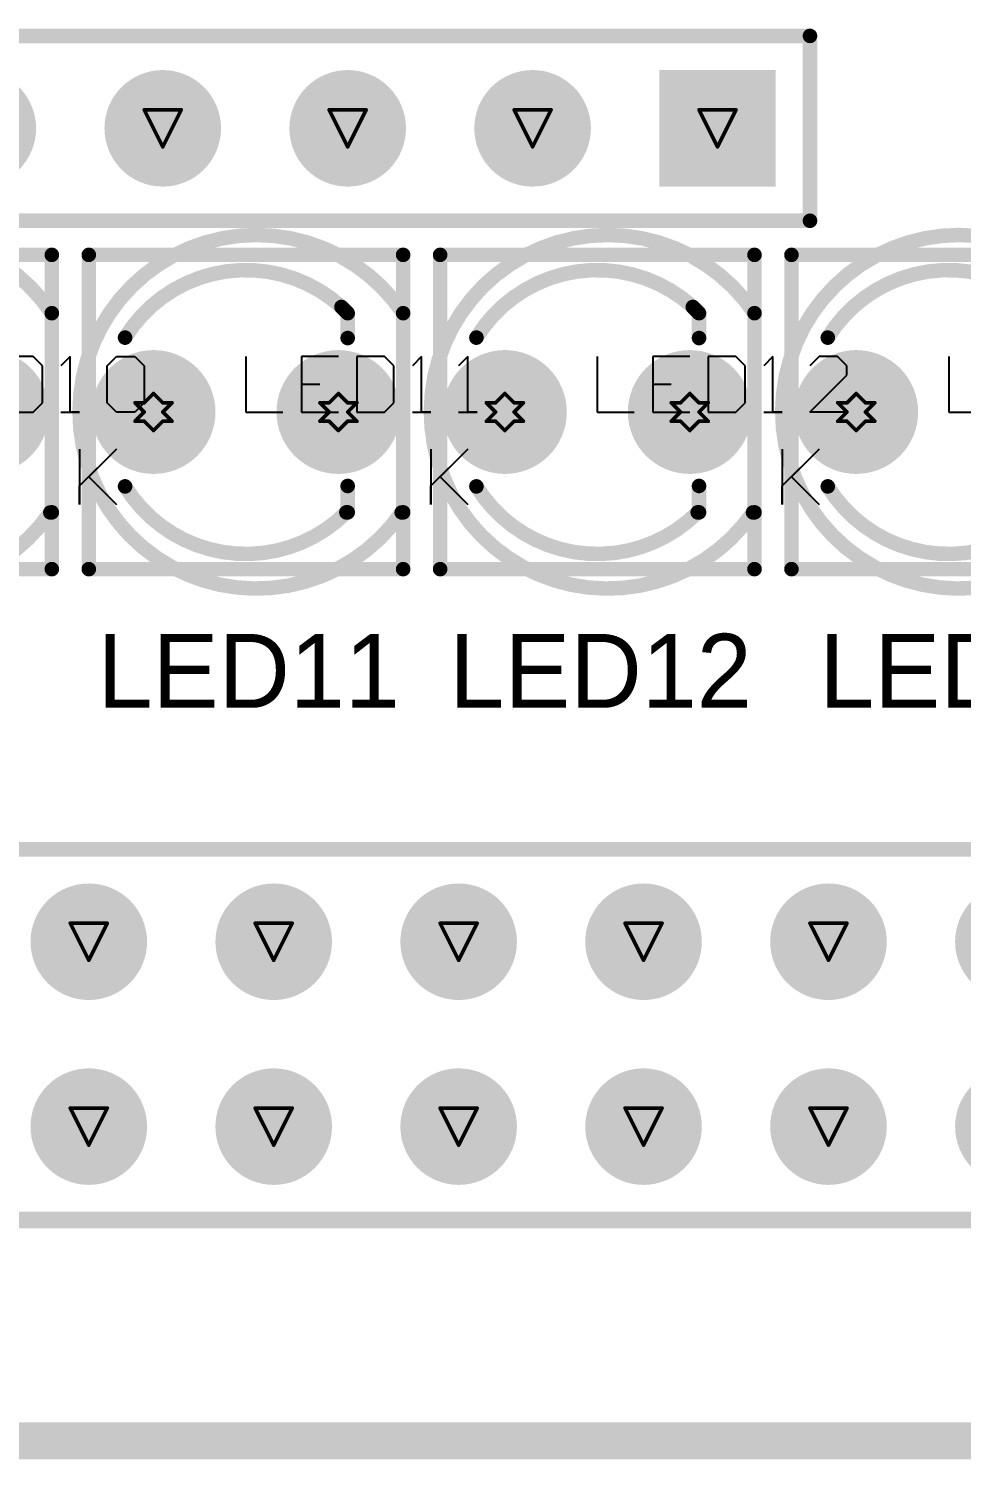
# Model space of a CAD drawing. Header units: millimetres. Extents: x 3.26 to 13.14, y 5.38 to 10.83.
# Drawn here: x 6.837 to 7.342, y 5.99 to 6.764 of the extents above; entities that cross this region are included whole.
import ezdxf

# ---------------------------------------------------------------- set-up
doc = ezdxf.new("R2010")
doc.units = ezdxf.units.MM
doc.header["$MEASUREMENT"] = 0
for name, color, linetype in [('BottomLayer', 5, 'Continuous'), ('BottomSolder', 6, 'Continuous'), ('DrillDrawing', 1, 'Continuous'), ('KeepOutLayer', 6, 'Continuous'), ('Mechanical1', 6, 'Continuous'), ('Mechanical13', 56, 'Continuous'), ('Mechanical15', 56, 'Continuous'), ('MultiLayer', 9, 'Continuous'), ('PadHoleLayer', 156, 'Continuous'), ('TopLayer', 1, 'Continuous'), ('TopOverlay', 2, 'Continuous'), ('TopSolder', 216, 'Continuous')]:
    doc.layers.add(name, color=color, linetype=linetype)

# ---------------------------------------------------------------- blocks, each defined once
blk = doc.blocks.new('HDR2X13_CEN_23')
at = {"layer": 'BottomLayer', "const_width": 0.02953}
for points in [[(0.08524, 0.1, 1), (0.11476, 0.1, 1)], [(0.18524, 0.1, 1), (0.21476, 0.1, 1)], [(0.28524, 0.1, 1), (0.31476, 0.1, 1)], [(0.38524, 0.1, 1), (0.41476, 0.1, 1)], [(0.48524, 0.1, 1), (0.51476, 0.1, 1)], [(0.58524, 0.1, 1), (0.61476, 0.1, 1)], [(0.08524, 0, 1), (0.11476, 0, 1)], [(0.18524, 0, 1), (0.21476, 0, 1)], [(0.28524, 0, 1), (0.31476, 0, 1)], [(0.38524, 0, 1), (0.41476, 0, 1)], [(0.48524, 0, 1), (0.51476, 0, 1)], [(0.58524, 0, 1), (0.61476, 0, 1)]]:
    blk.add_lwpolyline(points, format="xyb", close=True, dxfattribs=at)
at = {"layer": 'BottomSolder', "const_width": 0.03153}
for points in [[(0.08424, 0.1, 1), (0.11576, 0.1, 1)], [(0.18424, 0.1, 1), (0.21576, 0.1, 1)], [(0.28424, 0.1, 1), (0.31576, 0.1, 1)], [(0.38424, 0.1, 1), (0.41576, 0.1, 1)], [(0.48424, 0.1, 1), (0.51576, 0.1, 1)], [(0.58424, 0.1, 1), (0.61576, 0.1, 1)], [(0.08424, 0, 1), (0.11576, 0, 1)], [(0.18424, 0, 1), (0.21576, 0, 1)], [(0.28424, 0, 1), (0.31576, 0, 1)], [(0.38424, 0, 1), (0.41576, 0, 1)], [(0.48424, 0, 1), (0.51576, 0, 1)], [(0.58424, 0, 1), (0.61576, 0, 1)]]:
    blk.add_lwpolyline(points, format="xyb", close=True, dxfattribs=at)
at = {"layer": 'MultiLayer', "const_width": 0.02953}
for points in [[(0.08524, 0.1, 1), (0.11476, 0.1, 1)], [(0.18524, 0.1, 1), (0.21476, 0.1, 1)], [(0.28524, 0.1, 1), (0.31476, 0.1, 1)], [(0.38524, 0.1, 1), (0.41476, 0.1, 1)], [(0.48524, 0.1, 1), (0.51476, 0.1, 1)], [(0.58524, 0.1, 1), (0.61476, 0.1, 1)], [(0.08524, 0, 1), (0.11476, 0, 1)], [(0.18524, 0, 1), (0.21476, 0, 1)], [(0.28524, 0, 1), (0.31476, 0, 1)], [(0.38524, 0, 1), (0.41476, 0, 1)], [(0.48524, 0, 1), (0.51476, 0, 1)], [(0.58524, 0, 1), (0.61476, 0, 1)]]:
    blk.add_lwpolyline(points, format="xyb", close=True, dxfattribs=at)
at = {"layer": 'PadHoleLayer', "const_width": 0.01772}
for points in [[(0.19114, 0.1, 1), (0.20886, 0.1, 1)], [(0.29114, 0.1, 1), (0.30886, 0.1, 1)], [(0.39114, 0.1, 1), (0.40886, 0.1, 1)], [(0.49114, 0.1, 1), (0.50886, 0.1, 1)], [(0.59114, 0.1, 1), (0.60886, 0.1, 1)], [(0.19114, 0, 1), (0.20886, 0, 1)], [(0.29114, 0, 1), (0.30886, 0, 1)], [(0.39114, 0, 1), (0.40886, 0, 1)], [(0.49114, 0, 1), (0.50886, 0, 1)], [(0.59114, 0, 1), (0.60886, 0, 1)]]:
    blk.add_lwpolyline(points, format="xyb", close=True, dxfattribs=at)
at = {"layer": 'TopLayer', "const_width": 0.02953}
for points in [[(0.08524, 0.1, 1), (0.11476, 0.1, 1)], [(0.18524, 0.1, 1), (0.21476, 0.1, 1)], [(0.28524, 0.1, 1), (0.31476, 0.1, 1)], [(0.38524, 0.1, 1), (0.41476, 0.1, 1)], [(0.48524, 0.1, 1), (0.51476, 0.1, 1)], [(0.58524, 0.1, 1), (0.61476, 0.1, 1)], [(0.08524, 0, 1), (0.11476, 0, 1)], [(0.18524, 0, 1), (0.21476, 0, 1)], [(0.28524, 0, 1), (0.31476, 0, 1)], [(0.38524, 0, 1), (0.41476, 0, 1)], [(0.48524, 0, 1), (0.51476, 0, 1)], [(0.58524, 0, 1), (0.61476, 0, 1)]]:
    blk.add_lwpolyline(points, format="xyb", close=True, dxfattribs=at)
at = {"layer": 'TopOverlay', "const_width": 0.00787}
for points in [[(1.25, 0.15), (-0.04167, 0.15)], [(1.25, -0.05), (-0.04167, -0.05)]]:
    blk.add_lwpolyline(points, dxfattribs=at)
at = {"layer": 'TopSolder', "const_width": 0.03153}
for points in [[(0.08424, 0.1, 1), (0.11576, 0.1, 1)], [(0.18424, 0.1, 1), (0.21576, 0.1, 1)], [(0.28424, 0.1, 1), (0.31576, 0.1, 1)], [(0.38424, 0.1, 1), (0.41576, 0.1, 1)], [(0.48424, 0.1, 1), (0.51576, 0.1, 1)], [(0.58424, 0.1, 1), (0.61576, 0.1, 1)], [(0.08424, 0, 1), (0.11576, 0, 1)], [(0.18424, 0, 1), (0.21576, 0, 1)], [(0.28424, 0, 1), (0.31576, 0, 1)], [(0.38424, 0, 1), (0.41576, 0, 1)], [(0.48424, 0, 1), (0.51576, 0, 1)], [(0.58424, 0, 1), (0.61576, 0, 1)]]:
    blk.add_lwpolyline(points, format="xyb", close=True, dxfattribs=at)
blk = doc.blocks.new('HDR1X8_28')
at = {"layer": 'BottomLayer', "const_width": 0.02953}
for points in [[(0.08524, 0, 1), (0.11476, 0, 1)], [(0.18524, 0, 1), (0.21476, 0, 1)], [(0.28524, 0, 1), (0.31476, 0, 1)], [(0.38524, 0, 1), (0.41476, 0, 1)], [(0.48524, 0, 1), (0.51476, 0, 1)], [(0.58524, 0, 1), (0.61476, 0, 1)], [(0.68524, 0, 1), (0.71476, 0, 1)]]:
    blk.add_lwpolyline(points, format="xyb", close=True, dxfattribs=at)
at = {"layer": 'BottomLayer'}
blk.add_solid([(-0.02953, -0.02953), (0.02953, -0.02953), (-0.02953, 0.02953), (0.02953, 0.02953)], dxfattribs=at)
at = {"layer": 'BottomSolder', "const_width": 0.03153}
for points in [[(0.08424, 0, 1), (0.11576, 0, 1)], [(0.18424, 0, 1), (0.21576, 0, 1)], [(0.28424, 0, 1), (0.31576, 0, 1)], [(0.38424, 0, 1), (0.41576, 0, 1)], [(0.48424, 0, 1), (0.51576, 0, 1)], [(0.58424, 0, 1), (0.61576, 0, 1)], [(0.68424, 0, 1), (0.71576, 0, 1)]]:
    blk.add_lwpolyline(points, format="xyb", close=True, dxfattribs=at)
at = {"layer": 'BottomSolder'}
blk.add_solid([(-0.03153, -0.03153), (0.03153, -0.03153), (-0.03153, 0.03153), (0.03153, 0.03153)], dxfattribs=at)
at = {"layer": 'MultiLayer', "const_width": 0.02953}
for points in [[(0.08524, 0, 1), (0.11476, 0, 1)], [(0.18524, 0, 1), (0.21476, 0, 1)], [(0.28524, 0, 1), (0.31476, 0, 1)], [(0.38524, 0, 1), (0.41476, 0, 1)], [(0.48524, 0, 1), (0.51476, 0, 1)], [(0.58524, 0, 1), (0.61476, 0, 1)], [(0.68524, 0, 1), (0.71476, 0, 1)]]:
    blk.add_lwpolyline(points, format="xyb", close=True, dxfattribs=at)
at = {"layer": 'MultiLayer'}
blk.add_solid([(-0.02953, -0.02953), (0.02953, -0.02953), (-0.02953, 0.02953), (0.02953, 0.02953)], dxfattribs=at)
at = {"layer": 'PadHoleLayer', "const_width": 0.01772}
for points in [[(-0.00886, 0, 1), (0.00886, 0, 1)], [(0.09114, 0, 1), (0.10886, 0, 1)], [(0.19114, 0, 1), (0.20886, 0, 1)], [(0.29114, 0, 1), (0.30886, 0, 1)], [(0.39114, 0, 1), (0.40886, 0, 1)], [(0.49114, 0, 1), (0.50886, 0, 1)], [(0.59114, 0, 1), (0.60886, 0, 1)], [(0.69114, 0, 1), (0.70886, 0, 1)]]:
    blk.add_lwpolyline(points, format="xyb", close=True, dxfattribs=at)
at = {"layer": 'TopLayer', "const_width": 0.02953}
for points in [[(0.08524, 0, 1), (0.11476, 0, 1)], [(0.18524, 0, 1), (0.21476, 0, 1)], [(0.28524, 0, 1), (0.31476, 0, 1)], [(0.38524, 0, 1), (0.41476, 0, 1)], [(0.48524, 0, 1), (0.51476, 0, 1)], [(0.58524, 0, 1), (0.61476, 0, 1)], [(0.68524, 0, 1), (0.71476, 0, 1)]]:
    blk.add_lwpolyline(points, format="xyb", close=True, dxfattribs=at)
at = {"layer": 'TopLayer'}
blk.add_solid([(-0.02953, -0.02953), (0.02953, -0.02953), (-0.02953, 0.02953), (0.02953, 0.02953)], dxfattribs=at)
at = {"layer": 'TopOverlay', "const_width": 0.00787}
for points in [[(0.75, 0.05), (-0.05, 0.05)], [(-0.05, 0.05), (-0.05, -0.05)], [(0.75, 0.05), (0.75, -0.05)], [(0.75, -0.05), (-0.05, -0.05)]]:
    blk.add_lwpolyline(points, dxfattribs=at)
at = {"layer": 'TopOverlay', "const_width": 0.00394}
for points in [[(-0.05197, 0.05, 1), (-0.04803, 0.05, 1)], [(-0.05197, 0.05, 1), (-0.04803, 0.05, 1)], [(0.74803, 0.05, 1), (0.75197, 0.05, 1)], [(0.74803, 0.05, 1), (0.75197, 0.05, 1)], [(-0.05197, -0.05, 1), (-0.04803, -0.05, 1)], [(-0.05197, -0.05, 1), (-0.04803, -0.05, 1)], [(0.74803, -0.05, 1), (0.75197, -0.05, 1)], [(0.74803, -0.05, 1), (0.75197, -0.05, 1)]]:
    blk.add_lwpolyline(points, format="xyb", close=True, dxfattribs=at)
at = {"layer": 'TopSolder', "const_width": 0.03153}
for points in [[(0.08424, 0, 1), (0.11576, 0, 1)], [(0.18424, 0, 1), (0.21576, 0, 1)], [(0.28424, 0, 1), (0.31576, 0, 1)], [(0.38424, 0, 1), (0.41576, 0, 1)], [(0.48424, 0, 1), (0.51576, 0, 1)], [(0.58424, 0, 1), (0.61576, 0, 1)], [(0.68424, 0, 1), (0.71576, 0, 1)]]:
    blk.add_lwpolyline(points, format="xyb", close=True, dxfattribs=at)
at = {"layer": 'TopSolder'}
blk.add_solid([(-0.03153, -0.03153), (0.03153, -0.03153), (-0.03153, 0.03153), (0.03153, 0.03153)], dxfattribs=at)
blk = doc.blocks.new('T____3___34')
at = {"layer": 'BottomLayer', "const_width": 0.0315}
for points in [[(-0.06575, 0, 1), (-0.03425, 0, 1)], [(0.03425, 0, 1), (0.06575, 0, 1)]]:
    blk.add_lwpolyline(points, format="xyb", close=True, dxfattribs=at)
at = {"layer": 'BottomSolder', "const_width": 0.0335}
for points in [[(-0.06675, 0, 1), (-0.03325, 0, 1)], [(0.03325, 0, 1), (0.06675, 0, 1)]]:
    blk.add_lwpolyline(points, format="xyb", close=True, dxfattribs=at)
at = {"layer": 'Mechanical13', "const_width": 0.00787}
for points in [[(-0.085, -0.085), (-0.085, 0.085)], [(-0.085, 0.085), (0.085, 0.085)], [(0.085, -0.085), (0.085, 0.085)], [(-0.085, -0.085), (0.085, -0.085)]]:
    blk.add_lwpolyline(points, dxfattribs=at)
at = {"layer": 'Mechanical13', "const_width": 0.00394}
for points in [[(-0.08697, 0.085, 1), (-0.08303, 0.085, 1)], [(-0.08697, 0.085, 1), (-0.08303, 0.085, 1)], [(0.08303, 0.085, 1), (0.08697, 0.085, 1)], [(0.08303, 0.085, 1), (0.08697, 0.085, 1)], [(-0.08697, -0.085, 1), (-0.08303, -0.085, 1)], [(-0.08697, -0.085, 1), (-0.08303, -0.085, 1)], [(0.08303, -0.085, 1), (0.08697, -0.085, 1)], [(0.08303, -0.085, 1), (0.08697, -0.085, 1)]]:
    blk.add_lwpolyline(points, format="xyb", close=True, dxfattribs=at)
at = {"layer": 'Mechanical15'}
for p, q in [((0, 0.02999), (0, 0)), ((0.04998, 0.02999), (0.02999, 0.02999)), ((0.02999, 0.02999), (0.02999, 0)), ((0.05998, 0.02999), (0.05998, 0)), ((0.07498, 0.02999), (0.05998, 0.02999)), ((0.07997, 0.02499), (0.07498, 0.02999)), ((0.07997, 0.005), (0.07997, 0.02499)), ((0.09497, 0.02999), (0.08997, 0.02499)), ((0.09497, 0), (0.09497, 0.02999)), ((0.11496, 0.02499), (0.11996, 0.02999)), ((0.11996, 0.02999), (0.12996, 0.02999)), ((0.12996, 0.02999), (0.13496, 0.02499)), ((0.13496, 0.02499), (0.13496, 0.01999)), ((0.13496, 0.01999), (0.12996, 0.015)), ((0.02999, 0.015), (0.03999, 0.015)), ((0.12996, 0.015), (0.12496, 0.015)), ((0.12496, 0.015), (0.12996, 0.015)), ((0.12996, 0.015), (0.13496, 0.01)), ((0.13496, 0.01), (0.13496, 0.005)), ((0, 0), (0.01999, 0)), ((0.02999, 0), (0.04998, 0)), ((0.05998, 0), (0.07498, 0)), ((0.07498, 0), (0.07997, 0.005)), ((0.08997, 0), (0.09997, 0)), ((0.09997, 0), (0.09497, 0)), ((0.11996, 0), (0.11496, 0.005)), ((0.12996, 0), (0.11996, 0)), ((0.13496, 0.005), (0.12996, 0)), ((0.1, -0.02001), (0.1, -0.05)), ((0.1, -0.04), (0.11999, -0.02001)), ((0.11999, -0.02001), (0.105, -0.035)), ((0.105, -0.035), (0.11999, -0.05)), ((0.1, -0.05), (0.1, -0.04))]:
    blk.add_line(p, q, dxfattribs=at)
at = {"layer": 'Mechanical15', "const_width": 0.00787}
blk.add_lwpolyline([(0.08423, -0.05434, -3.239871), (0.085, 0.05345)], format="xyb", dxfattribs=at)
blk.add_lwpolyline([(0.085, -0.05429), (0.085, 0.05345)], dxfattribs=at)
at = {"layer": 'Mechanical15', "const_width": 0.00394}
for points in [[(0.08303, 0.05345, 1), (0.08697, 0.05345, 1)], [(0.08303, 0.05345, 1), (0.08697, 0.05345, 1)], [(0.08226, -0.05434, 1), (0.0862, -0.05434, 1)], [(0.08303, -0.05429, 1), (0.08697, -0.05429, 1)]]:
    blk.add_lwpolyline(points, format="xyb", close=True, dxfattribs=at)
at = {"layer": 'MultiLayer', "const_width": 0.0315}
for points in [[(-0.06575, 0, 1), (-0.03425, 0, 1)], [(0.03425, 0, 1), (0.06575, 0, 1)]]:
    blk.add_lwpolyline(points, format="xyb", close=True, dxfattribs=at)
at = {"layer": 'PadHoleLayer', "const_width": 0.01969}
for points in [[(-0.05984, 0, 1), (-0.04016, 0, 1)], [(0.04016, 0, 1), (0.05984, 0, 1)]]:
    blk.add_lwpolyline(points, format="xyb", close=True, dxfattribs=at)
at = {"layer": 'TopLayer', "const_width": 0.0315}
for points in [[(-0.06575, 0, 1), (-0.03425, 0, 1)], [(0.03425, 0, 1), (0.06575, 0, 1)]]:
    blk.add_lwpolyline(points, format="xyb", close=True, dxfattribs=at)
at = {"layer": 'TopOverlay'}
for p, q in [((0.1, -0.02001), (0.1, -0.05)), ((0.1, -0.04), (0.11999, -0.02001)), ((0.11999, -0.02001), (0.105, -0.035)), ((0.105, -0.035), (0.11999, -0.05)), ((0.1, -0.05), (0.1, -0.04))]:
    blk.add_line(p, q, dxfattribs=at)
at = {"layer": 'TopOverlay', "const_width": 0.00787}
for points in [[(-0.06538, 0.04024, -0.469851), (0.05164, 0.05681)], [(0.05429, -0.05429, -0.484456), (-0.06538, -0.04024)]]:
    blk.add_lwpolyline(points, format="xyb", dxfattribs=at)
for points in [[(0.05164, 0.05681), (0.055, 0.05345)], [(0.055, 0.04), (0.055, 0.05345)], [(0.055, -0.05429), (0.055, -0.04)]]:
    blk.add_lwpolyline(points, dxfattribs=at)
at = {"layer": 'TopOverlay', "const_width": 0.00394}
for points in [[(0.04967, 0.05681, 1), (0.05361, 0.05681, 1)], [(0.04967, 0.05681, 1), (0.05361, 0.05681, 1)], [(0.05303, 0.05345, 1), (0.05697, 0.05345, 1)], [(0.05303, 0.05345, 1), (0.05697, 0.05345, 1)], [(-0.06735, 0.04024, 1), (-0.06341, 0.04024, 1)], [(0.05303, 0.04, 1), (0.05697, 0.04, 1)], [(-0.06735, -0.04024, 1), (-0.06341, -0.04024, 1)], [(0.05303, -0.04, 1), (0.05697, -0.04, 1)], [(0.05232, -0.05429, 1), (0.05625, -0.05429, 1)], [(0.05303, -0.05429, 1), (0.05697, -0.05429, 1)]]:
    blk.add_lwpolyline(points, format="xyb", close=True, dxfattribs=at)
at = {"layer": 'TopSolder', "const_width": 0.0335}
for points in [[(-0.06675, 0, 1), (-0.03325, 0, 1)], [(0.03325, 0, 1), (0.06675, 0, 1)]]:
    blk.add_lwpolyline(points, format="xyb", close=True, dxfattribs=at)
blk = doc.blocks.new('T____3___35')
at = {"layer": 'BottomLayer', "const_width": 0.0315}
for points in [[(-0.06575, 0, 1), (-0.03425, 0, 1)], [(0.03425, 0, 1), (0.06575, 0, 1)]]:
    blk.add_lwpolyline(points, format="xyb", close=True, dxfattribs=at)
at = {"layer": 'BottomSolder', "const_width": 0.0335}
for points in [[(-0.06675, 0, 1), (-0.03325, 0, 1)], [(0.03325, 0, 1), (0.06675, 0, 1)]]:
    blk.add_lwpolyline(points, format="xyb", close=True, dxfattribs=at)
at = {"layer": 'Mechanical13', "const_width": 0.00787}
for points in [[(-0.085, -0.085), (-0.085, 0.085)], [(-0.085, 0.085), (0.085, 0.085)], [(0.085, -0.085), (0.085, 0.085)], [(-0.085, -0.085), (0.085, -0.085)]]:
    blk.add_lwpolyline(points, dxfattribs=at)
at = {"layer": 'Mechanical13', "const_width": 0.00394}
for points in [[(-0.08697, 0.085, 1), (-0.08303, 0.085, 1)], [(-0.08697, 0.085, 1), (-0.08303, 0.085, 1)], [(0.08303, 0.085, 1), (0.08697, 0.085, 1)], [(0.08303, 0.085, 1), (0.08697, 0.085, 1)], [(-0.08697, -0.085, 1), (-0.08303, -0.085, 1)], [(-0.08697, -0.085, 1), (-0.08303, -0.085, 1)], [(0.08303, -0.085, 1), (0.08697, -0.085, 1)], [(0.08303, -0.085, 1), (0.08697, -0.085, 1)]]:
    blk.add_lwpolyline(points, format="xyb", close=True, dxfattribs=at)
at = {"layer": 'Mechanical15'}
for p, q in [((0, 0.02999), (0, 0)), ((0.04998, 0.02999), (0.02999, 0.02999)), ((0.02999, 0.02999), (0.02999, 0)), ((0.05998, 0.02999), (0.05998, 0)), ((0.07498, 0.02999), (0.05998, 0.02999)), ((0.07997, 0.02499), (0.07498, 0.02999)), ((0.07997, 0.005), (0.07997, 0.02499)), ((0.09497, 0.02999), (0.08997, 0.02499)), ((0.09497, 0), (0.09497, 0.02999)), ((0.11996, 0.02999), (0.11496, 0.02499)), ((0.12996, 0.02999), (0.11996, 0.02999)), ((0.13496, 0.02499), (0.12996, 0.02999)), ((0.13496, 0.01999), (0.13496, 0.02499)), ((0.11496, 0), (0.13496, 0.01999)), ((0.02999, 0.015), (0.03999, 0.015)), ((0, 0), (0.01999, 0)), ((0.02999, 0), (0.04998, 0)), ((0.05998, 0), (0.07498, 0)), ((0.07498, 0), (0.07997, 0.005)), ((0.08997, 0), (0.09997, 0)), ((0.09997, 0), (0.09497, 0)), ((0.13496, 0), (0.11496, 0)), ((0.1, -0.02001), (0.1, -0.05)), ((0.1, -0.04), (0.11999, -0.02001)), ((0.11999, -0.02001), (0.105, -0.035)), ((0.105, -0.035), (0.11999, -0.05)), ((0.1, -0.05), (0.1, -0.04))]:
    blk.add_line(p, q, dxfattribs=at)
at = {"layer": 'Mechanical15', "const_width": 0.00787}
blk.add_lwpolyline([(0.08423, -0.05434, -3.239871), (0.085, 0.05345)], format="xyb", dxfattribs=at)
blk.add_lwpolyline([(0.085, -0.05429), (0.085, 0.05345)], dxfattribs=at)
at = {"layer": 'Mechanical15', "const_width": 0.00394}
for points in [[(0.08303, 0.05345, 1), (0.08697, 0.05345, 1)], [(0.08303, 0.05345, 1), (0.08697, 0.05345, 1)], [(0.08226, -0.05434, 1), (0.0862, -0.05434, 1)], [(0.08303, -0.05429, 1), (0.08697, -0.05429, 1)]]:
    blk.add_lwpolyline(points, format="xyb", close=True, dxfattribs=at)
at = {"layer": 'MultiLayer', "const_width": 0.0315}
for points in [[(-0.06575, 0, 1), (-0.03425, 0, 1)], [(0.03425, 0, 1), (0.06575, 0, 1)]]:
    blk.add_lwpolyline(points, format="xyb", close=True, dxfattribs=at)
at = {"layer": 'PadHoleLayer', "const_width": 0.01969}
for points in [[(-0.05984, 0, 1), (-0.04016, 0, 1)], [(0.04016, 0, 1), (0.05984, 0, 1)]]:
    blk.add_lwpolyline(points, format="xyb", close=True, dxfattribs=at)
at = {"layer": 'TopLayer', "const_width": 0.0315}
for points in [[(-0.06575, 0, 1), (-0.03425, 0, 1)], [(0.03425, 0, 1), (0.06575, 0, 1)]]:
    blk.add_lwpolyline(points, format="xyb", close=True, dxfattribs=at)
at = {"layer": 'TopOverlay'}
for p, q in [((0.1, -0.02001), (0.1, -0.05)), ((0.1, -0.04), (0.11999, -0.02001)), ((0.11999, -0.02001), (0.105, -0.035)), ((0.105, -0.035), (0.11999, -0.05)), ((0.1, -0.05), (0.1, -0.04))]:
    blk.add_line(p, q, dxfattribs=at)
at = {"layer": 'TopOverlay', "const_width": 0.00787}
for points in [[(-0.06538, 0.04024, -0.469851), (0.05164, 0.05681)], [(0.05429, -0.05429, -0.484456), (-0.06538, -0.04024)]]:
    blk.add_lwpolyline(points, format="xyb", dxfattribs=at)
for points in [[(0.05164, 0.05681), (0.055, 0.05345)], [(0.055, 0.04), (0.055, 0.05345)], [(0.055, -0.05429), (0.055, -0.04)]]:
    blk.add_lwpolyline(points, dxfattribs=at)
at = {"layer": 'TopOverlay', "const_width": 0.00394}
for points in [[(0.04967, 0.05681, 1), (0.05361, 0.05681, 1)], [(0.04967, 0.05681, 1), (0.05361, 0.05681, 1)], [(0.05303, 0.05345, 1), (0.05697, 0.05345, 1)], [(0.05303, 0.05345, 1), (0.05697, 0.05345, 1)], [(-0.06735, 0.04024, 1), (-0.06341, 0.04024, 1)], [(0.05303, 0.04, 1), (0.05697, 0.04, 1)], [(-0.06735, -0.04024, 1), (-0.06341, -0.04024, 1)], [(0.05303, -0.04, 1), (0.05697, -0.04, 1)], [(0.05232, -0.05429, 1), (0.05625, -0.05429, 1)], [(0.05303, -0.05429, 1), (0.05697, -0.05429, 1)]]:
    blk.add_lwpolyline(points, format="xyb", close=True, dxfattribs=at)
at = {"layer": 'TopSolder', "const_width": 0.0335}
for points in [[(-0.06675, 0, 1), (-0.03325, 0, 1)], [(0.03325, 0, 1), (0.06675, 0, 1)]]:
    blk.add_lwpolyline(points, format="xyb", close=True, dxfattribs=at)
blk = doc.blocks.new('T____3___36')
at = {"layer": 'BottomLayer', "const_width": 0.0315}
for points in [[(-0.06575, 0, 1), (-0.03425, 0, 1)], [(0.03425, 0, 1), (0.06575, 0, 1)]]:
    blk.add_lwpolyline(points, format="xyb", close=True, dxfattribs=at)
at = {"layer": 'BottomSolder', "const_width": 0.0335}
for points in [[(-0.06675, 0, 1), (-0.03325, 0, 1)], [(0.03325, 0, 1), (0.06675, 0, 1)]]:
    blk.add_lwpolyline(points, format="xyb", close=True, dxfattribs=at)
at = {"layer": 'Mechanical13', "const_width": 0.00787}
for points in [[(-0.085, -0.085), (-0.085, 0.085)], [(-0.085, 0.085), (0.085, 0.085)], [(0.085, -0.085), (0.085, 0.085)], [(-0.085, -0.085), (0.085, -0.085)]]:
    blk.add_lwpolyline(points, dxfattribs=at)
at = {"layer": 'Mechanical13', "const_width": 0.00394}
for points in [[(-0.08697, 0.085, 1), (-0.08303, 0.085, 1)], [(-0.08697, 0.085, 1), (-0.08303, 0.085, 1)], [(0.08303, 0.085, 1), (0.08697, 0.085, 1)], [(0.08303, 0.085, 1), (0.08697, 0.085, 1)], [(-0.08697, -0.085, 1), (-0.08303, -0.085, 1)], [(-0.08697, -0.085, 1), (-0.08303, -0.085, 1)], [(0.08303, -0.085, 1), (0.08697, -0.085, 1)], [(0.08303, -0.085, 1), (0.08697, -0.085, 1)]]:
    blk.add_lwpolyline(points, format="xyb", close=True, dxfattribs=at)
at = {"layer": 'Mechanical15'}
for p, q in [((0, 0.02999), (0, 0)), ((0.04998, 0.02999), (0.02999, 0.02999)), ((0.02999, 0.02999), (0.02999, 0)), ((0.05998, 0.02999), (0.05998, 0)), ((0.07498, 0.02999), (0.05998, 0.02999)), ((0.07997, 0.02499), (0.07498, 0.02999)), ((0.07997, 0.005), (0.07997, 0.02499)), ((0.09497, 0.02999), (0.08997, 0.02499)), ((0.09497, 0), (0.09497, 0.02999)), ((0.11996, 0.02999), (0.11496, 0.02499)), ((0.11996, 0), (0.11996, 0.02999)), ((0.02999, 0.015), (0.03999, 0.015)), ((0, 0), (0.01999, 0)), ((0.02999, 0), (0.04998, 0)), ((0.05998, 0), (0.07498, 0)), ((0.07498, 0), (0.07997, 0.005)), ((0.08997, 0), (0.09997, 0)), ((0.09997, 0), (0.09497, 0)), ((0.11496, 0), (0.12496, 0)), ((0.12496, 0), (0.11996, 0)), ((0.1, -0.02001), (0.1, -0.05)), ((0.1, -0.04), (0.11999, -0.02001)), ((0.11999, -0.02001), (0.105, -0.035)), ((0.105, -0.035), (0.11999, -0.05)), ((0.1, -0.05), (0.1, -0.04))]:
    blk.add_line(p, q, dxfattribs=at)
at = {"layer": 'Mechanical15', "const_width": 0.00787}
blk.add_lwpolyline([(0.08423, -0.05434, -3.239871), (0.085, 0.05345)], format="xyb", dxfattribs=at)
blk.add_lwpolyline([(0.085, -0.05429), (0.085, 0.05345)], dxfattribs=at)
at = {"layer": 'Mechanical15', "const_width": 0.00394}
for points in [[(0.08303, 0.05345, 1), (0.08697, 0.05345, 1)], [(0.08303, 0.05345, 1), (0.08697, 0.05345, 1)], [(0.08226, -0.05434, 1), (0.0862, -0.05434, 1)], [(0.08303, -0.05429, 1), (0.08697, -0.05429, 1)]]:
    blk.add_lwpolyline(points, format="xyb", close=True, dxfattribs=at)
at = {"layer": 'MultiLayer', "const_width": 0.0315}
for points in [[(-0.06575, 0, 1), (-0.03425, 0, 1)], [(0.03425, 0, 1), (0.06575, 0, 1)]]:
    blk.add_lwpolyline(points, format="xyb", close=True, dxfattribs=at)
at = {"layer": 'PadHoleLayer', "const_width": 0.01969}
for points in [[(-0.05984, 0, 1), (-0.04016, 0, 1)], [(0.04016, 0, 1), (0.05984, 0, 1)]]:
    blk.add_lwpolyline(points, format="xyb", close=True, dxfattribs=at)
at = {"layer": 'TopLayer', "const_width": 0.0315}
for points in [[(-0.06575, 0, 1), (-0.03425, 0, 1)], [(0.03425, 0, 1), (0.06575, 0, 1)]]:
    blk.add_lwpolyline(points, format="xyb", close=True, dxfattribs=at)
at = {"layer": 'TopOverlay'}
for p, q in [((0.1, -0.02001), (0.1, -0.05)), ((0.1, -0.04), (0.11999, -0.02001)), ((0.11999, -0.02001), (0.105, -0.035)), ((0.105, -0.035), (0.11999, -0.05)), ((0.1, -0.05), (0.1, -0.04))]:
    blk.add_line(p, q, dxfattribs=at)
at = {"layer": 'TopOverlay', "const_width": 0.00787}
for points in [[(-0.06538, 0.04024, -0.469851), (0.05164, 0.05681)], [(0.05429, -0.05429, -0.484456), (-0.06538, -0.04024)]]:
    blk.add_lwpolyline(points, format="xyb", dxfattribs=at)
for points in [[(0.05164, 0.05681), (0.055, 0.05345)], [(0.055, 0.04), (0.055, 0.05345)], [(0.055, -0.05429), (0.055, -0.04)]]:
    blk.add_lwpolyline(points, dxfattribs=at)
at = {"layer": 'TopOverlay', "const_width": 0.00394}
for points in [[(0.04967, 0.05681, 1), (0.05361, 0.05681, 1)], [(0.04967, 0.05681, 1), (0.05361, 0.05681, 1)], [(0.05303, 0.05345, 1), (0.05697, 0.05345, 1)], [(0.05303, 0.05345, 1), (0.05697, 0.05345, 1)], [(-0.06735, 0.04024, 1), (-0.06341, 0.04024, 1)], [(0.05303, 0.04, 1), (0.05697, 0.04, 1)], [(-0.06735, -0.04024, 1), (-0.06341, -0.04024, 1)], [(0.05303, -0.04, 1), (0.05697, -0.04, 1)], [(0.05232, -0.05429, 1), (0.05625, -0.05429, 1)], [(0.05303, -0.05429, 1), (0.05697, -0.05429, 1)]]:
    blk.add_lwpolyline(points, format="xyb", close=True, dxfattribs=at)
at = {"layer": 'TopSolder', "const_width": 0.0335}
for points in [[(-0.06675, 0, 1), (-0.03325, 0, 1)], [(0.03325, 0, 1), (0.06675, 0, 1)]]:
    blk.add_lwpolyline(points, format="xyb", close=True, dxfattribs=at)
blk = doc.blocks.new('T____3___37')
at = {"layer": 'BottomLayer', "const_width": 0.0315}
for points in [[(-0.06575, 0, 1), (-0.03425, 0, 1)], [(0.03425, 0, 1), (0.06575, 0, 1)]]:
    blk.add_lwpolyline(points, format="xyb", close=True, dxfattribs=at)
at = {"layer": 'BottomSolder', "const_width": 0.0335}
for points in [[(-0.06675, 0, 1), (-0.03325, 0, 1)], [(0.03325, 0, 1), (0.06675, 0, 1)]]:
    blk.add_lwpolyline(points, format="xyb", close=True, dxfattribs=at)
at = {"layer": 'Mechanical13', "const_width": 0.00787}
for points in [[(-0.085, -0.085), (-0.085, 0.085)], [(-0.085, 0.085), (0.085, 0.085)], [(0.085, -0.085), (0.085, 0.085)], [(-0.085, -0.085), (0.085, -0.085)]]:
    blk.add_lwpolyline(points, dxfattribs=at)
at = {"layer": 'Mechanical13', "const_width": 0.00394}
for points in [[(-0.08697, 0.085, 1), (-0.08303, 0.085, 1)], [(-0.08697, 0.085, 1), (-0.08303, 0.085, 1)], [(0.08303, 0.085, 1), (0.08697, 0.085, 1)], [(0.08303, 0.085, 1), (0.08697, 0.085, 1)], [(-0.08697, -0.085, 1), (-0.08303, -0.085, 1)], [(-0.08697, -0.085, 1), (-0.08303, -0.085, 1)], [(0.08303, -0.085, 1), (0.08697, -0.085, 1)], [(0.08303, -0.085, 1), (0.08697, -0.085, 1)]]:
    blk.add_lwpolyline(points, format="xyb", close=True, dxfattribs=at)
at = {"layer": 'Mechanical15'}
for p, q in [((0, 0.02999), (0, 0)), ((0.04998, 0.02999), (0.02999, 0.02999)), ((0.02999, 0.02999), (0.02999, 0)), ((0.05998, 0.02999), (0.05998, 0)), ((0.07498, 0.02999), (0.05998, 0.02999)), ((0.07997, 0.02499), (0.07498, 0.02999)), ((0.07997, 0.005), (0.07997, 0.02499)), ((0.09497, 0.02999), (0.08997, 0.02499)), ((0.09497, 0), (0.09497, 0.02999)), ((0.11496, 0.02499), (0.11996, 0.02999)), ((0.11496, 0.005), (0.11496, 0.02499)), ((0.11996, 0.02999), (0.12996, 0.02999)), ((0.12996, 0.02999), (0.13496, 0.02499)), ((0.13496, 0.02499), (0.13496, 0.005)), ((0.02999, 0.015), (0.03999, 0.015)), ((0, 0), (0.01999, 0)), ((0.02999, 0), (0.04998, 0)), ((0.05998, 0), (0.07498, 0)), ((0.07498, 0), (0.07997, 0.005)), ((0.08997, 0), (0.09997, 0)), ((0.09997, 0), (0.09497, 0)), ((0.11996, 0), (0.11496, 0.005)), ((0.12996, 0), (0.11996, 0)), ((0.13496, 0.005), (0.12996, 0)), ((0.1, -0.02001), (0.1, -0.05)), ((0.1, -0.04), (0.11999, -0.02001)), ((0.11999, -0.02001), (0.105, -0.035)), ((0.105, -0.035), (0.11999, -0.05)), ((0.1, -0.05), (0.1, -0.04))]:
    blk.add_line(p, q, dxfattribs=at)
at = {"layer": 'Mechanical15', "const_width": 0.00787}
blk.add_lwpolyline([(0.08423, -0.05434, -3.239871), (0.085, 0.05345)], format="xyb", dxfattribs=at)
blk.add_lwpolyline([(0.085, -0.05429), (0.085, 0.05345)], dxfattribs=at)
at = {"layer": 'Mechanical15', "const_width": 0.00394}
for points in [[(0.08303, 0.05345, 1), (0.08697, 0.05345, 1)], [(0.08303, 0.05345, 1), (0.08697, 0.05345, 1)], [(0.08226, -0.05434, 1), (0.0862, -0.05434, 1)], [(0.08303, -0.05429, 1), (0.08697, -0.05429, 1)]]:
    blk.add_lwpolyline(points, format="xyb", close=True, dxfattribs=at)
at = {"layer": 'MultiLayer', "const_width": 0.0315}
for points in [[(-0.06575, 0, 1), (-0.03425, 0, 1)], [(0.03425, 0, 1), (0.06575, 0, 1)]]:
    blk.add_lwpolyline(points, format="xyb", close=True, dxfattribs=at)
at = {"layer": 'PadHoleLayer', "const_width": 0.01969}
for points in [[(-0.05984, 0, 1), (-0.04016, 0, 1)], [(0.04016, 0, 1), (0.05984, 0, 1)]]:
    blk.add_lwpolyline(points, format="xyb", close=True, dxfattribs=at)
at = {"layer": 'TopLayer', "const_width": 0.0315}
for points in [[(-0.06575, 0, 1), (-0.03425, 0, 1)], [(0.03425, 0, 1), (0.06575, 0, 1)]]:
    blk.add_lwpolyline(points, format="xyb", close=True, dxfattribs=at)
at = {"layer": 'TopOverlay'}
for p, q in [((0.1, -0.02001), (0.1, -0.05)), ((0.1, -0.04), (0.11999, -0.02001)), ((0.11999, -0.02001), (0.105, -0.035)), ((0.105, -0.035), (0.11999, -0.05)), ((0.1, -0.05), (0.1, -0.04))]:
    blk.add_line(p, q, dxfattribs=at)
at = {"layer": 'TopOverlay', "const_width": 0.00787}
for points in [[(-0.06538, 0.04024, -0.469851), (0.05164, 0.05681)], [(0.05429, -0.05429, -0.484456), (-0.06538, -0.04024)]]:
    blk.add_lwpolyline(points, format="xyb", dxfattribs=at)
for points in [[(0.05164, 0.05681), (0.055, 0.05345)], [(0.055, 0.04), (0.055, 0.05345)], [(0.055, -0.05429), (0.055, -0.04)]]:
    blk.add_lwpolyline(points, dxfattribs=at)
at = {"layer": 'TopOverlay', "const_width": 0.00394}
for points in [[(0.04967, 0.05681, 1), (0.05361, 0.05681, 1)], [(0.04967, 0.05681, 1), (0.05361, 0.05681, 1)], [(0.05303, 0.05345, 1), (0.05697, 0.05345, 1)], [(0.05303, 0.05345, 1), (0.05697, 0.05345, 1)], [(-0.06735, 0.04024, 1), (-0.06341, 0.04024, 1)], [(0.05303, 0.04, 1), (0.05697, 0.04, 1)], [(-0.06735, -0.04024, 1), (-0.06341, -0.04024, 1)], [(0.05303, -0.04, 1), (0.05697, -0.04, 1)], [(0.05232, -0.05429, 1), (0.05625, -0.05429, 1)], [(0.05303, -0.05429, 1), (0.05697, -0.05429, 1)]]:
    blk.add_lwpolyline(points, format="xyb", close=True, dxfattribs=at)
at = {"layer": 'TopSolder', "const_width": 0.0335}
for points in [[(-0.06675, 0, 1), (-0.03325, 0, 1)], [(0.03325, 0, 1), (0.06675, 0, 1)]]:
    blk.add_lwpolyline(points, format="xyb", close=True, dxfattribs=at)

msp = doc.modelspace()

# ---------------------------------------------------------------- linework, layer by layer
at = {"layer": 'DrillDrawing', "const_width": 0.002}
for points in [[(6.9, 6.72), (6.92, 6.72)], [(6.9, 6.72), (6.91, 6.7)], [(6.91, 6.7), (6.92, 6.72)], [(7, 6.72), (7.02, 6.72)], [(7, 6.72), (7.01, 6.7)], [(7.01, 6.7), (7.02, 6.72)], [(7.1, 6.72), (7.12, 6.72)], [(7.1, 6.72), (7.11, 6.7)], [(7.11, 6.7), (7.12, 6.72)], [(7.2, 6.72), (7.22, 6.72)], [(7.2, 6.72), (7.21, 6.7)], [(7.21, 6.7), (7.22, 6.72)], [(6.9, 6.56155), (6.905, 6.56655)], [(6.905, 6.56655), (6.91, 6.56155)], [(7, 6.56155), (7.005, 6.56655)], [(7.005, 6.56655), (7.01, 6.56155)], [(7.09, 6.56155), (7.095, 6.56655)], [(7.095, 6.56655), (7.1, 6.56155)], [(7.19, 6.56155), (7.195, 6.56655)], [(7.195, 6.56655), (7.2, 6.56155)], [(7.28, 6.56155), (7.285, 6.56655)], [(7.285, 6.56655), (7.29, 6.56155)], [(6.895, 6.56155), (6.9, 6.55655)], [(6.895, 6.56155), (6.9, 6.56155)], [(6.895, 6.55155), (6.9, 6.55655)], [(6.91, 6.56155), (6.915, 6.56155)], [(6.91, 6.55655), (6.915, 6.56155)], [(6.91, 6.55655), (6.915, 6.55155)], [(6.995, 6.56155), (7, 6.55655)], [(6.995, 6.56155), (7, 6.56155)], [(6.995, 6.55155), (7, 6.55655)], [(7.01, 6.56155), (7.015, 6.56155)], [(7.01, 6.55655), (7.015, 6.56155)], [(7.01, 6.55655), (7.015, 6.55155)], [(7.085, 6.56155), (7.09, 6.55655)], [(7.085, 6.56155), (7.09, 6.56155)], [(7.085, 6.55155), (7.09, 6.55655)], [(7.1, 6.56155), (7.105, 6.56155)], [(7.1, 6.55655), (7.105, 6.56155)], [(7.1, 6.55655), (7.105, 6.55155)], [(7.185, 6.56155), (7.19, 6.55655)], [(7.185, 6.56155), (7.19, 6.56155)], [(7.185, 6.55155), (7.19, 6.55655)], [(7.2, 6.56155), (7.205, 6.56155)], [(7.2, 6.55655), (7.205, 6.56155)], [(7.2, 6.55655), (7.205, 6.55155)], [(7.275, 6.56155), (7.28, 6.55655)], [(7.275, 6.56155), (7.28, 6.56155)], [(7.275, 6.55155), (7.28, 6.55655)], [(7.29, 6.56155), (7.295, 6.56155)], [(7.29, 6.55655), (7.295, 6.56155)], [(7.29, 6.55655), (7.295, 6.55155)], [(6.895, 6.55155), (6.9, 6.55155)], [(6.9, 6.55155), (6.905, 6.54655)], [(6.905, 6.54655), (6.91, 6.55155)], [(6.91, 6.55155), (6.915, 6.55155)], [(6.995, 6.55155), (7, 6.55155)], [(7, 6.55155), (7.005, 6.54655)], [(7.005, 6.54655), (7.01, 6.55155)], [(7.01, 6.55155), (7.015, 6.55155)], [(7.085, 6.55155), (7.09, 6.55155)], [(7.09, 6.55155), (7.095, 6.54655)], [(7.095, 6.54655), (7.1, 6.55155)], [(7.1, 6.55155), (7.105, 6.55155)], [(7.185, 6.55155), (7.19, 6.55155)], [(7.19, 6.55155), (7.195, 6.54655)], [(7.195, 6.54655), (7.2, 6.55155)], [(7.2, 6.55155), (7.205, 6.55155)], [(7.275, 6.55155), (7.28, 6.55155)], [(7.28, 6.55155), (7.285, 6.54655)], [(7.285, 6.54655), (7.29, 6.55155)], [(7.29, 6.55155), (7.295, 6.55155)], [(6.86, 6.28), (6.88, 6.28)], [(6.86, 6.28), (6.87, 6.26)], [(6.87, 6.26), (6.88, 6.28)], [(6.96, 6.28), (6.98, 6.28)], [(6.96, 6.28), (6.97, 6.26)], [(6.97, 6.26), (6.98, 6.28)], [(7.06, 6.28), (7.08, 6.28)], [(7.06, 6.28), (7.07, 6.26)], [(7.07, 6.26), (7.08, 6.28)], [(7.16, 6.28), (7.18, 6.28)], [(7.16, 6.28), (7.17, 6.26)], [(7.17, 6.26), (7.18, 6.28)], [(7.26, 6.28), (7.28, 6.28)], [(7.26, 6.28), (7.27, 6.26)], [(7.27, 6.26), (7.28, 6.28)], [(6.86, 6.18), (6.88, 6.18)], [(6.86, 6.18), (6.87, 6.16)], [(6.87, 6.16), (6.88, 6.18)], [(6.96, 6.18), (6.98, 6.18)], [(6.96, 6.18), (6.97, 6.16)], [(6.97, 6.16), (6.98, 6.18)], [(7.06, 6.18), (7.08, 6.18)], [(7.06, 6.18), (7.07, 6.16)], [(7.07, 6.16), (7.08, 6.18)], [(7.16, 6.18), (7.18, 6.18)], [(7.16, 6.18), (7.17, 6.16)], [(7.17, 6.16), (7.18, 6.18)], [(7.26, 6.18), (7.28, 6.18)], [(7.26, 6.18), (7.27, 6.16)], [(7.27, 6.16), (7.28, 6.18)]]:
    msp.add_lwpolyline(points, dxfattribs=at)
at = {"layer": 'DrillDrawing', "const_width": 0.001}
for points in [[(6.8995, 6.72, 1), (6.9005, 6.72, 1)], [(6.8995, 6.72, 1), (6.9005, 6.72, 1)], [(6.9195, 6.72, 1), (6.9205, 6.72, 1)], [(6.9195, 6.72, 1), (6.9205, 6.72, 1)], [(6.9995, 6.72, 1), (7.0005, 6.72, 1)], [(6.9995, 6.72, 1), (7.0005, 6.72, 1)], [(7.0195, 6.72, 1), (7.0205, 6.72, 1)], [(7.0195, 6.72, 1), (7.0205, 6.72, 1)], [(7.0995, 6.72, 1), (7.1005, 6.72, 1)], [(7.0995, 6.72, 1), (7.1005, 6.72, 1)], [(7.1195, 6.72, 1), (7.1205, 6.72, 1)], [(7.1195, 6.72, 1), (7.1205, 6.72, 1)], [(7.1995, 6.72, 1), (7.2005, 6.72, 1)], [(7.1995, 6.72, 1), (7.2005, 6.72, 1)], [(7.2195, 6.72, 1), (7.2205, 6.72, 1)], [(7.2195, 6.72, 1), (7.2205, 6.72, 1)], [(6.9095, 6.7, 1), (6.9105, 6.7, 1)], [(6.9095, 6.7, 1), (6.9105, 6.7, 1)], [(7.0095, 6.7, 1), (7.0105, 6.7, 1)], [(7.0095, 6.7, 1), (7.0105, 6.7, 1)], [(7.1095, 6.7, 1), (7.1105, 6.7, 1)], [(7.1095, 6.7, 1), (7.1105, 6.7, 1)], [(7.2095, 6.7, 1), (7.2105, 6.7, 1)], [(7.2095, 6.7, 1), (7.2105, 6.7, 1)], [(6.9045, 6.56655, 1), (6.9055, 6.56655, 1)], [(6.9045, 6.56655, 1), (6.9055, 6.56655, 1)], [(7.0045, 6.56655, 1), (7.0055, 6.56655, 1)], [(7.0045, 6.56655, 1), (7.0055, 6.56655, 1)], [(7.0945, 6.56655, 1), (7.0955, 6.56655, 1)], [(7.0945, 6.56655, 1), (7.0955, 6.56655, 1)], [(7.1945, 6.56655, 1), (7.1955, 6.56655, 1)], [(7.1945, 6.56655, 1), (7.1955, 6.56655, 1)], [(7.2845, 6.56655, 1), (7.2855, 6.56655, 1)], [(7.2845, 6.56655, 1), (7.2855, 6.56655, 1)], [(6.8945, 6.56155, 1), (6.8955, 6.56155, 1)], [(6.8945, 6.56155, 1), (6.8955, 6.56155, 1)], [(6.8995, 6.56155, 1), (6.9005, 6.56155, 1)], [(6.8995, 6.56155, 1), (6.9005, 6.56155, 1)], [(6.8995, 6.55655, 1), (6.9005, 6.55655, 1)], [(6.8995, 6.55655, 1), (6.9005, 6.55655, 1)], [(6.9095, 6.56155, 1), (6.9105, 6.56155, 1)], [(6.9095, 6.56155, 1), (6.9105, 6.56155, 1)], [(6.9095, 6.55655, 1), (6.9105, 6.55655, 1)], [(6.9095, 6.55655, 1), (6.9105, 6.55655, 1)], [(6.9145, 6.56155, 1), (6.9155, 6.56155, 1)], [(6.9145, 6.56155, 1), (6.9155, 6.56155, 1)], [(6.9945, 6.56155, 1), (6.9955, 6.56155, 1)], [(6.9945, 6.56155, 1), (6.9955, 6.56155, 1)], [(6.9995, 6.56155, 1), (7.0005, 6.56155, 1)], [(6.9995, 6.56155, 1), (7.0005, 6.56155, 1)], [(6.9995, 6.55655, 1), (7.0005, 6.55655, 1)], [(6.9995, 6.55655, 1), (7.0005, 6.55655, 1)], [(7.0095, 6.56155, 1), (7.0105, 6.56155, 1)], [(7.0095, 6.56155, 1), (7.0105, 6.56155, 1)], [(7.0095, 6.55655, 1), (7.0105, 6.55655, 1)], [(7.0095, 6.55655, 1), (7.0105, 6.55655, 1)], [(7.0145, 6.56155, 1), (7.0155, 6.56155, 1)], [(7.0145, 6.56155, 1), (7.0155, 6.56155, 1)], [(7.0845, 6.56155, 1), (7.0855, 6.56155, 1)], [(7.0845, 6.56155, 1), (7.0855, 6.56155, 1)], [(7.0895, 6.56155, 1), (7.0905, 6.56155, 1)], [(7.0895, 6.56155, 1), (7.0905, 6.56155, 1)], [(7.0895, 6.55655, 1), (7.0905, 6.55655, 1)], [(7.0895, 6.55655, 1), (7.0905, 6.55655, 1)], [(7.0995, 6.56155, 1), (7.1005, 6.56155, 1)], [(7.0995, 6.56155, 1), (7.1005, 6.56155, 1)], [(7.0995, 6.55655, 1), (7.1005, 6.55655, 1)], [(7.0995, 6.55655, 1), (7.1005, 6.55655, 1)], [(7.1045, 6.56155, 1), (7.1055, 6.56155, 1)], [(7.1045, 6.56155, 1), (7.1055, 6.56155, 1)], [(7.1845, 6.56155, 1), (7.1855, 6.56155, 1)], [(7.1845, 6.56155, 1), (7.1855, 6.56155, 1)], [(7.1895, 6.56155, 1), (7.1905, 6.56155, 1)], [(7.1895, 6.56155, 1), (7.1905, 6.56155, 1)], [(7.1895, 6.55655, 1), (7.1905, 6.55655, 1)], [(7.1895, 6.55655, 1), (7.1905, 6.55655, 1)], [(7.1995, 6.56155, 1), (7.2005, 6.56155, 1)], [(7.1995, 6.56155, 1), (7.2005, 6.56155, 1)], [(7.1995, 6.55655, 1), (7.2005, 6.55655, 1)], [(7.1995, 6.55655, 1), (7.2005, 6.55655, 1)], [(7.2045, 6.56155, 1), (7.2055, 6.56155, 1)], [(7.2045, 6.56155, 1), (7.2055, 6.56155, 1)], [(7.2745, 6.56155, 1), (7.2755, 6.56155, 1)], [(7.2745, 6.56155, 1), (7.2755, 6.56155, 1)], [(7.2795, 6.56155, 1), (7.2805, 6.56155, 1)], [(7.2795, 6.56155, 1), (7.2805, 6.56155, 1)], [(7.2795, 6.55655, 1), (7.2805, 6.55655, 1)], [(7.2795, 6.55655, 1), (7.2805, 6.55655, 1)], [(7.2895, 6.56155, 1), (7.2905, 6.56155, 1)], [(7.2895, 6.56155, 1), (7.2905, 6.56155, 1)], [(7.2895, 6.55655, 1), (7.2905, 6.55655, 1)], [(7.2895, 6.55655, 1), (7.2905, 6.55655, 1)], [(7.2945, 6.56155, 1), (7.2955, 6.56155, 1)], [(7.2945, 6.56155, 1), (7.2955, 6.56155, 1)], [(6.8945, 6.55155, 1), (6.8955, 6.55155, 1)], [(6.8945, 6.55155, 1), (6.8955, 6.55155, 1)], [(6.8995, 6.55155, 1), (6.9005, 6.55155, 1)], [(6.8995, 6.55155, 1), (6.9005, 6.55155, 1)], [(6.9045, 6.54655, 1), (6.9055, 6.54655, 1)], [(6.9045, 6.54655, 1), (6.9055, 6.54655, 1)], [(6.9095, 6.55155, 1), (6.9105, 6.55155, 1)], [(6.9095, 6.55155, 1), (6.9105, 6.55155, 1)], [(6.9145, 6.55155, 1), (6.9155, 6.55155, 1)], [(6.9145, 6.55155, 1), (6.9155, 6.55155, 1)], [(6.9945, 6.55155, 1), (6.9955, 6.55155, 1)], [(6.9945, 6.55155, 1), (6.9955, 6.55155, 1)], [(6.9995, 6.55155, 1), (7.0005, 6.55155, 1)], [(6.9995, 6.55155, 1), (7.0005, 6.55155, 1)], [(7.0045, 6.54655, 1), (7.0055, 6.54655, 1)], [(7.0045, 6.54655, 1), (7.0055, 6.54655, 1)], [(7.0095, 6.55155, 1), (7.0105, 6.55155, 1)], [(7.0095, 6.55155, 1), (7.0105, 6.55155, 1)], [(7.0145, 6.55155, 1), (7.0155, 6.55155, 1)], [(7.0145, 6.55155, 1), (7.0155, 6.55155, 1)], [(7.0845, 6.55155, 1), (7.0855, 6.55155, 1)], [(7.0845, 6.55155, 1), (7.0855, 6.55155, 1)], [(7.0895, 6.55155, 1), (7.0905, 6.55155, 1)], [(7.0895, 6.55155, 1), (7.0905, 6.55155, 1)], [(7.0945, 6.54655, 1), (7.0955, 6.54655, 1)], [(7.0945, 6.54655, 1), (7.0955, 6.54655, 1)], [(7.0995, 6.55155, 1), (7.1005, 6.55155, 1)], [(7.0995, 6.55155, 1), (7.1005, 6.55155, 1)], [(7.1045, 6.55155, 1), (7.1055, 6.55155, 1)], [(7.1045, 6.55155, 1), (7.1055, 6.55155, 1)], [(7.1845, 6.55155, 1), (7.1855, 6.55155, 1)], [(7.1845, 6.55155, 1), (7.1855, 6.55155, 1)], [(7.1895, 6.55155, 1), (7.1905, 6.55155, 1)], [(7.1895, 6.55155, 1), (7.1905, 6.55155, 1)], [(7.1945, 6.54655, 1), (7.1955, 6.54655, 1)], [(7.1945, 6.54655, 1), (7.1955, 6.54655, 1)], [(7.1995, 6.55155, 1), (7.2005, 6.55155, 1)], [(7.1995, 6.55155, 1), (7.2005, 6.55155, 1)], [(7.2045, 6.55155, 1), (7.2055, 6.55155, 1)], [(7.2045, 6.55155, 1), (7.2055, 6.55155, 1)], [(7.2745, 6.55155, 1), (7.2755, 6.55155, 1)], [(7.2745, 6.55155, 1), (7.2755, 6.55155, 1)], [(7.2795, 6.55155, 1), (7.2805, 6.55155, 1)], [(7.2795, 6.55155, 1), (7.2805, 6.55155, 1)], [(7.2845, 6.54655, 1), (7.2855, 6.54655, 1)], [(7.2845, 6.54655, 1), (7.2855, 6.54655, 1)], [(7.2895, 6.55155, 1), (7.2905, 6.55155, 1)], [(7.2895, 6.55155, 1), (7.2905, 6.55155, 1)], [(7.2945, 6.55155, 1), (7.2955, 6.55155, 1)], [(7.2945, 6.55155, 1), (7.2955, 6.55155, 1)], [(6.8595, 6.28, 1), (6.8605, 6.28, 1)], [(6.8595, 6.28, 1), (6.8605, 6.28, 1)], [(6.8795, 6.28, 1), (6.8805, 6.28, 1)], [(6.8795, 6.28, 1), (6.8805, 6.28, 1)], [(6.9595, 6.28, 1), (6.9605, 6.28, 1)], [(6.9595, 6.28, 1), (6.9605, 6.28, 1)], [(6.9795, 6.28, 1), (6.9805, 6.28, 1)], [(6.9795, 6.28, 1), (6.9805, 6.28, 1)], [(7.0595, 6.28, 1), (7.0605, 6.28, 1)], [(7.0595, 6.28, 1), (7.0605, 6.28, 1)], [(7.0795, 6.28, 1), (7.0805, 6.28, 1)], [(7.0795, 6.28, 1), (7.0805, 6.28, 1)], [(7.1595, 6.28, 1), (7.1605, 6.28, 1)], [(7.1595, 6.28, 1), (7.1605, 6.28, 1)], [(7.1795, 6.28, 1), (7.1805, 6.28, 1)], [(7.1795, 6.28, 1), (7.1805, 6.28, 1)], [(7.2595, 6.28, 1), (7.2605, 6.28, 1)], [(7.2595, 6.28, 1), (7.2605, 6.28, 1)], [(7.2795, 6.28, 1), (7.2805, 6.28, 1)], [(7.2795, 6.28, 1), (7.2805, 6.28, 1)], [(6.8695, 6.26, 1), (6.8705, 6.26, 1)], [(6.8695, 6.26, 1), (6.8705, 6.26, 1)], [(6.9695, 6.26, 1), (6.9705, 6.26, 1)], [(6.9695, 6.26, 1), (6.9705, 6.26, 1)], [(7.0695, 6.26, 1), (7.0705, 6.26, 1)], [(7.0695, 6.26, 1), (7.0705, 6.26, 1)], [(7.1695, 6.26, 1), (7.1705, 6.26, 1)], [(7.1695, 6.26, 1), (7.1705, 6.26, 1)], [(7.2695, 6.26, 1), (7.2705, 6.26, 1)], [(7.2695, 6.26, 1), (7.2705, 6.26, 1)], [(6.8595, 6.18, 1), (6.8605, 6.18, 1)], [(6.8595, 6.18, 1), (6.8605, 6.18, 1)], [(6.8795, 6.18, 1), (6.8805, 6.18, 1)], [(6.8795, 6.18, 1), (6.8805, 6.18, 1)], [(6.9595, 6.18, 1), (6.9605, 6.18, 1)], [(6.9595, 6.18, 1), (6.9605, 6.18, 1)], [(6.9795, 6.18, 1), (6.9805, 6.18, 1)], [(6.9795, 6.18, 1), (6.9805, 6.18, 1)], [(7.0595, 6.18, 1), (7.0605, 6.18, 1)], [(7.0595, 6.18, 1), (7.0605, 6.18, 1)], [(7.0795, 6.18, 1), (7.0805, 6.18, 1)], [(7.0795, 6.18, 1), (7.0805, 6.18, 1)], [(7.1595, 6.18, 1), (7.1605, 6.18, 1)], [(7.1595, 6.18, 1), (7.1605, 6.18, 1)], [(7.1795, 6.18, 1), (7.1805, 6.18, 1)], [(7.1795, 6.18, 1), (7.1805, 6.18, 1)], [(7.2595, 6.18, 1), (7.2605, 6.18, 1)], [(7.2595, 6.18, 1), (7.2605, 6.18, 1)], [(7.2795, 6.18, 1), (7.2805, 6.18, 1)], [(7.2795, 6.18, 1), (7.2805, 6.18, 1)], [(6.8695, 6.16, 1), (6.8705, 6.16, 1)], [(6.8695, 6.16, 1), (6.8705, 6.16, 1)], [(6.9695, 6.16, 1), (6.9705, 6.16, 1)], [(6.9695, 6.16, 1), (6.9705, 6.16, 1)], [(7.0695, 6.16, 1), (7.0705, 6.16, 1)], [(7.0695, 6.16, 1), (7.0705, 6.16, 1)], [(7.1695, 6.16, 1), (7.1705, 6.16, 1)], [(7.1695, 6.16, 1), (7.1705, 6.16, 1)], [(7.2695, 6.16, 1), (7.2705, 6.16, 1)], [(7.2695, 6.16, 1), (7.2705, 6.16, 1)]]:
    msp.add_lwpolyline(points, format="xyb", close=True, dxfattribs=at)
at = {"layer": 'KeepOutLayer', "const_width": 0.008}
msp.add_lwpolyline([(4.24, 6.119), (10.09, 6.119)], dxfattribs=at)
at = {"layer": 'Mechanical1', "const_width": 0.02}
msp.add_lwpolyline([(4, 6), (10.299, 6)], dxfattribs=at)

# ---------------------------------------------------------------- block references
for name, p, rotation in [('HDR1X8_28', (7.21, 6.71), 180), ('T____3___37', (6.765, 6.55655), 360), ('T____3___36', (6.955, 6.55655), 360), ('T____3___35', (7.145, 6.55655), 360), ('T____3___34', (7.335, 6.55655), 360), ('HDR2X13_CEN_23', (7.47, 6.27), 180)]:
    msp.add_blockref(name, p, dxfattribs=dict(rotation=rotation))

# ---------------------------------------------------------------- texts
at = {"layer": 'TopOverlay'}
for s, p in [('LED11', (6.87469, 6.39655)), ('LED12', (7.065, 6.39655)), ('LED13', (7.265, 6.39655))]:
    msp.add_text(s, height=0.04, dxfattribs=at).set_placement(p)

doc.saveas('drawing.dxf')
